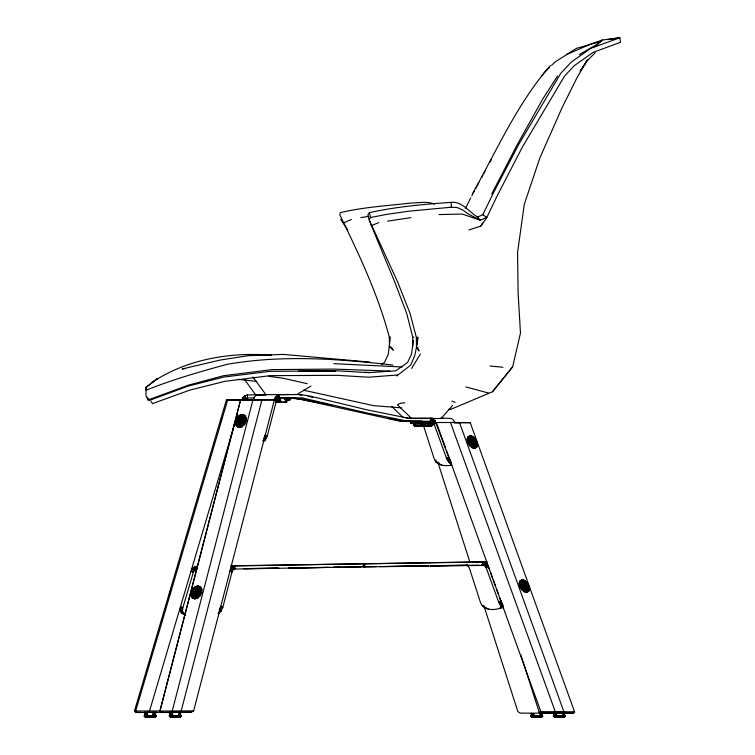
<?xml version="1.0" encoding="UTF-8"?>
<svg xmlns="http://www.w3.org/2000/svg" width="755" height="755" viewBox="0 0 755 755"><rect width="100%" height="100%" fill="white"/><g stroke="black" fill="none" stroke-linecap="round" stroke-linejoin="round"><path stroke-width="1.13" d="M277.5 398.027L277.5 399.395L280.039 399.357L281.417 402.302L286.551 402.217L287.815 397.942L289.137 397.828L289.137 399.197L287.315 399.235L289.137 399.197L289.137 397.828M279.123 397.828L277.632 397.942C278.048 400.556 273.829 405.765 277.349 399.235L279.123 399.197L279.123 397.828L278.925 399.197L274.442 399.716L193.648 710.861L191.175 712.305L161.07 712.522L159.918 711.05L240.562 399.999L274.405 399.857L240.562 399.999M424.131 425.829L415.401 425.905L413.419 422.96L413.419 421.677L410.918 421.63L410.918 422.998L414.769 423.036L415.977 425.98L424.282 425.858L422.026 425.943L420.271 422.989L418.563 422.998L418.563 421.63L421.054 421.677L421.054 422.96L423.036 425.905C423.64 426.971 437.551 426.122 432.407 422.828L430.529 425.82L433.379 422.838L431.926 425.858L422.177 425.971L420.478 423.026L418.563 422.998L419.11 421.611L421.054 422.96L420.271 422.989L423.036 425.905L422.177 425.971L420.478 423.026L418.563 422.998L422.413 423.036L423.621 425.98L425.556 423.026L421.252 423.064L418.563 421.63L418.827 423.045L422.413 423.036L422.177 425.971L431.775 425.829L433.379 422.838M418.827 423.045L418.827 421.677L435.286 421.488L413.419 421.677M284.588 397.743L289.92 397.923L290.515 399.338L289.514 400.056L287.079 399.99L285.522 397.781L286.994 397.838L286.966 399.235L286.041 399.952L284.588 397.743L285.522 397.781L285.277 399.914L284.456 399.131L284.437 397.734L290.6 397.942L290.515 399.338L289.618 400.065L287.079 399.99L285.381 399.923L284.437 397.734L290.6 397.942L289.618 400.065L285.277 399.914L284.437 397.734M286.966 399.235L284.456 399.131L285.758 399.923L285.116 397.743L284.456 399.131L286.692 399.952L286.438 397.781L289.514 397.885C291.892 401.839 282.285 399.329 287.079 399.99L290.515 399.338L289.146 400.056L289.92 397.923M192.006 593.694L192.931 596.573L192.525 592.666L193.006 593.609L197.357 593.694L200.009 592.203L192.601 591.373L192.006 593.694L192.751 595.148L194.148 595.676L195.838 595.148L197.357 593.694L198.423 589.731L197.423 587.154L194.592 588.277L192.006 593.694L192.931 596.573L194.714 597.252L196.866 596.573L198.801 594.723L200.009 592.203L200.16 589.674L199.216 587.824L197.423 587.154L195.281 587.824L193.337 589.674L192.138 592.203L192.119 591.712L193.072 589.731L197.753 585.852L200.698 587.097L201.887 589.419L201.698 592.59L200.188 595.761L197.753 598.083L195.054 598.932L192.11 597.686L190.921 595.365L191.109 592.194L192.619 589.023L195.054 586.701L197.753 585.852L200.698 587.097C202.132 590.976 200.339 595.355 197.055 597.686L194.356 598.536L190.921 595.365L192.619 589.023L197.753 585.852L201.887 589.419L201 592.194L201.698 592.59L199.48 595.365L194.356 598.536L195.054 598.932L192.11 597.686L192.808 598.083L190.921 595.365L192.808 598.083M236.494 422.281L237.419 425.159L237.013 421.243L236.475 423.31L237.419 425.159L239.203 425.839L241.355 425.159L243.289 423.31L244.497 420.78L244.648 418.261L243.705 416.411L241.921 415.731C238.325 416.184 235.881 419.789 236.475 423.31L236.617 420.299L237.712 418.666L239.08 416.864L241.921 415.731L242.912 418.317L241.845 422.281L238.637 424.263L237.24 423.734L236.494 422.281L237.561 418.317L240.769 416.335L242.176 416.864L243.705 416.411L242.912 418.317L239.514 422.196L237.495 422.196L237.089 419.959L238.703 417.723L240.713 417.723L242.176 416.864L240.505 421.243L239.514 422.196L237.495 422.196L237.089 419.959L244.497 420.78L241.845 422.281L239.514 422.196L238.703 417.723M290.6 397.942L288.854 400.027L288.004 399.235L288.051 397.838L289.514 397.885L287.825 399.99L285.116 399.15L286.438 397.781M288.599 397.885L289.854 399.329L288.212 400.027L288.599 397.885L289.514 397.885L285.522 397.781M196.63 591.373L197.678 588.277L196.224 589.136L193.006 593.609L194.148 595.676L196.866 596.573L195.026 593.609L198.423 589.731L199.216 587.824L197.678 588.277L196.281 587.749L193.214 590.08L192.119 591.712L191.987 594.723L192.601 591.373L193.006 593.609L195.026 593.609L196.63 591.373L196.281 587.749L193.072 589.731L192.138 592.203M241.119 419.959L240.769 416.335L239.769 416.411L237.825 418.261L236.626 420.78L237.089 419.959M275.886 400.405L276.557 402.377L277.151 402.358L278 397.885L279.463 397.942L279.378 399.338L277.293 400.027L277.793 397.885L279.095 397.923L278.463 400.065L276.179 399.99M472.573 440.873L472.281 437.4L470.96 436.89L469.487 437.551L468.883 439.363C469.082 442.59 471.101 446.092 474.47 446.752L475.933 446.092C477.689 442.911 475.914 438.164 472.281 437.4L469.487 437.551L475.216 443.393L475.971 443.053L476.065 440.873L474.414 438.693L470.96 436.89L473.262 442.137L474.225 443.053L475.971 443.053L475.933 446.092L476.669 443.204L476.065 440.873L472.573 440.873L469.299 441.826L475.037 445.139L476.188 444.62L476.282 442.137L476.188 444.62L474.47 446.752L475.971 443.053L476.065 440.873L476.339 441.269L476.547 444.289L475.291 439.334L472.281 437.4M474.225 443.053L474.414 438.693L471.129 437.919L470.648 439.334L472.026 443.204L474.225 443.053L472.526 446.092L475.037 445.139L475.216 443.393L473.508 444.62L470.639 444.289L473.262 442.137L470.978 441.269L468.883 439.363L472.366 439.618L473.8 437.919L476.122 441.826L476.339 441.269L475.291 439.334L470.525 435.626L467.911 436.909L467.147 439.174C467.392 443.232 469.931 447.621 474.159 448.451L476.782 447.168L477.537 444.903C477.292 440.844 474.753 436.456 470.525 435.626L467.911 436.909C467.562 441.543 470.044 446.988 474.933 447.998L477.537 444.903L475.339 438.721L470.525 435.626L467.147 439.174L468.449 441.807L467.675 442.27L470.129 444.903L474.933 447.998L474.159 448.451L476.782 447.168L476.009 447.63L477.009 441.807L476.245 442.27L475.339 438.721L474.565 439.174M524.612 584.88L524.319 581.407L522.998 580.897L521.526 581.558L520.922 583.37C521.12 586.597 523.139 590.099 526.509 590.759L527.971 590.099C530.057 586.295 527.198 581.388 522.998 580.897L526.263 587.06L528.009 587.06L528.104 584.88L525.839 581.926L521.526 581.558L526.263 587.06L528.009 587.06L527.971 590.099L528.708 587.211L528.104 584.88L524.612 584.88L521.337 585.833L527.075 589.145L528.226 588.626L528.321 586.144L528.226 588.626L526.509 590.759L528.009 587.06L528.104 584.88L528.377 585.276L528.585 588.296L527.33 583.341L524.319 581.407L524.933 581.558M526.263 587.06L526.452 582.7L523.168 581.926L522.687 583.341L524.064 587.211L526.263 587.06L524.565 590.099L527.075 589.145L527.254 587.399L525.555 588.626L522.677 588.296L525.301 586.144L523.017 585.276L520.922 583.37L524.404 583.624L525.839 581.926L528.16 585.833L528.377 585.276L527.33 583.341L522.564 579.632L519.95 580.916L519.185 583.181C519.431 587.239 521.979 591.627 526.197 592.458L528.821 591.174L529.576 588.909C529.331 584.851 526.792 580.463 522.564 579.632L519.95 580.916C519.6 585.55 522.082 590.995 526.971 592.005L529.576 588.909L527.377 582.728L522.564 579.632L519.185 583.181L520.488 585.814L519.714 586.276L522.167 588.909L526.971 592.005L526.197 592.458L528.821 591.174L528.047 591.637L529.576 588.909L528.047 591.637M536.994 717.25L537.06 715.91L539.4 717.25L541.599 713.286M290.448 397.923L290.373 399.329L288.004 399.235M528.868 588.475L529.057 585.814L528.283 586.276L527.377 582.728L526.603 583.181M566.42 54.624L590.872 44.026L602.481 39.996L619.912 37.75L620.534 42.299L593.232 52.321L574.281 65.685L564.513 76.132L522.507 146.847L497.517 195.177L486.824 217.459L480.218 220.186L467.694 213.693L463.07 210.192L457.143 207.531L451.396 207.21L408.983 211.173L386.145 214.467L370.563 217.515L369.053 219.535L397.828 282.37L410.003 313.287L416.364 337.438L416.477 347.291L417.911 347.781L419.044 351.056L416.477 347.291L418.128 337.353L417.194 337.381L416.477 347.291L414.759 355.596L410.701 365.175L396.658 375.981M414.769 423.036L414.542 425.971L415.977 425.98L417.921 423.026L413.608 423.064L410.918 421.63L411.182 423.045L414.769 423.036L413.608 423.064L413.608 421.696L411.182 421.677L411.182 423.045L412.834 423.026L414.542 425.971L418.317 425.971L421.432 422.979L417.562 423.045L413.608 421.696L417.562 421.677L421.969 422.989L417.562 423.045L417.562 421.677M381.737 364.363L384.484 362.419L388.296 354.274L390.382 337.145L389.316 337.23C378.113 294.629 359.05 254.265 339.759 214.807L340.382 212.636C363.476 207.106 387.362 205.747 410.899 203.076C418.704 203.01 427.019 200.962 434.484 204.086M148.527 398.81L149.358 400.452L187.731 386.239L223.622 377.075L269.969 371.347L337.636 370.847L368.525 372.649L395.752 370.837L407.615 362.419L411.475 354.274L413.372 340.297M183.484 614.079L182.446 611.399L182.87 607.709L180.653 606.595L180.228 610.285L181.266 612.966L185.702 615.023M231.124 437.098L231.332 435.248M171.234 589.023L169.705 592.194L169.309 595.365L170.271 592.194M466.241 565.099L467.496 565.438L469.346 567.949L480.322 602.046C482.992 610.682 493.864 610.531 500.829 608.03L501.273 604.878M423.111 425.895L420.931 425.933L421.432 422.979M433.304 421.554L433.304 422.923L429.066 422.979L425.962 425.971L425.556 423.026L421.252 423.064L421.252 421.696L425.207 423.045L432.011 422.932L429.066 422.979L428.566 425.933L432.011 422.932L433.587 422.875L430.756 425.895L432.011 422.932L433.587 422.875M193.006 593.609L192.751 595.148L194.714 597.252L193.922 593.958L195.838 595.148L198.801 594.723L196.007 592.666L198.31 591.712L200.16 589.674L196.706 590.08L194.592 588.277M237.495 422.196L237.24 423.734L239.203 425.839L237.495 422.196L240.713 417.723L239.08 416.864L237.561 418.317L236.626 420.78M500.027 598.668L540.844 711.663L543.374 713.107L563.523 713.079L563.853 711.569L459.484 422.489L436.39 422.526L445.601 448.008M191.364 593.977L191.109 592.194L191.808 592.59L192.619 589.023L193.327 589.419L195.054 586.701L197.555 586.531M448.319 409.436L450.669 409.418L492.477 391.76L512.636 366.826L520.478 333.087L518.109 293.195L517.562 252.566L524.272 204.322L539.91 157.814L562.06 107.729L576.905 77.907L587.711 59.588L580.151 71.272L586.475 61.438L595.28 52.727M502.934 605.34L503.425 608.256L500.622 605.642L498.64 602.046L486.277 567.949L484.2 565.438L363.212 566.892L363.929 563.815L487.173 561.937M287.06 400.225L286.551 402.217L283.993 402.255M161.07 712.522L159.928 711.012L240.59 400.093M252.963 399.82L172.291 710.776L172.47 712.276L191.175 712.305M261.976 399.782L181.238 710.738L180.219 712.239M218.252 613.843L221.073 611.106L222.81 607.388L231.945 572.167L234.956 565.995L232.87 566.646L231.124 568.43L229.992 571.054L231.945 572.167M263.41 441.817L265.534 439.759L267.27 436.041L276.405 400.829L279.407 394.657L289.41 394.488M458.908 422.772L454.425 422.611M163.457 712.342L136.655 712.522L135.607 712.446L134.465 711.012L226.415 399.999L241.675 399.801M245.186 400.112L227.632 400.093L135.645 711.05L136.655 712.522M237.363 414.873L149.065 712.588M182.87 607.709L193.289 572.488L196.706 566.316L194.337 566.967L192.355 568.741L191.072 571.375L193.289 572.488M220.677 421.828L221.64 418.657M278 397.885L279.463 397.942L279.02 399.329L278.208 400.056L276.349 399.99L277.434 400.027L279.095 397.923M468.685 436.456L467.921 438.721L470.129 444.903L469.355 445.365L472.498 447.168L471.724 447.63L474.933 447.998M159.918 711.05L193.648 710.861M276.188 402.217L277.349 399.235L275.764 400.745M152.887 712.409L152.406 717.25L155.322 715.91L155.285 712.409M411.466 421.611L410.918 422.998L412.834 423.026L414.382 425.943L415.401 425.905L412.626 422.989L410.918 422.998L413.419 422.96L411.466 421.611L411.475 422.979L413.419 422.96M253.057 400.027L254.19 397.404L255.936 395.62L258.021 394.969L266.024 394.837M155.143 717.25L156.342 715.91L144.111 715.91L145.338 717.25L155.143 717.25L155.69 712.409L152.972 717.25L150.632 715.91L150.566 717.25L147.518 715.91L147.48 712.409M180.209 717.25L181.408 715.91L169.177 715.91L170.404 717.25L180.209 717.25L180.747 712.409L178.038 717.25L175.698 715.91L175.632 717.25L172.584 715.91L172.546 712.409M541.571 717.25L542.769 715.91L530.538 715.91L531.765 717.25L541.571 717.25L542.128 713.579M564.259 717.25L565.467 715.91L553.226 715.91L554.463 717.25L564.259 717.25L564.806 712.409L562.097 717.25L559.757 715.91L559.691 717.25L556.643 715.91L556.595 712.409M264.005 437.721L265.307 434.927L267.27 436.041M222.81 607.388L220.856 606.274L219.12 609.993L221.073 611.106L218.082 612.994M502.452 605.548L500.14 607.766L502.726 606.756L500.829 608.03L501.679 606.246M191.808 592.59L192.818 590.476M221.451 418.657L220.422 420.771L221.215 421.177M412.768 346.592L412.74 337.23L406.728 313.514L395.016 282.663L370.12 222.631L367.855 214.807L369.431 212.636C396.262 206.681 423.838 204.275 451.216 202.359C462.409 201.17 468.883 212.117 477.594 217.015L482.832 214.703L493.487 192.761L518.685 144.498L560.776 73.292L571.233 62.118L590.75 48.358L619.912 37.75L607.681 39.637M468.921 229.945L480.888 226.075L482.445 222.989M465.382 208.437L470.743 197.98M471.818 195.894L472.894 193.799M491.722 193.969L517.156 144.847L542.477 99.481L557.586 75.953M472.3 193.969C496.847 150.443 517.25 103.35 550.442 65.487M473.432 192.761L474.536 190.704M475.65 188.646L478.981 182.493M481.756 177.359L482.87 175.302M483.983 173.244L485.097 171.196M490.089 161.947L491.203 159.9M476.009 447.63L477.537 444.903L476.773 445.365M411.635 368.449L420.403 354.057M541.675 76.246L542.939 74.273M480.888 226.075L486.824 217.459L482.832 214.703M434.134 424.15L436.277 422.866L433.285 422.63L434.889 420.403L432.898 418.78L430.577 418.232L430.624 421.299L433.285 422.63L434.134 424.15L446.498 458.238L448.479 461.843L451.282 464.457L450.622 460.559L448.64 456.964L434.889 420.403M155.322 715.91L154.322 717.25L156.342 715.91M180.341 712.409L180.388 715.91L179.388 717.25L181.408 715.91M564.419 713.579L564.447 715.91L563.447 717.25L565.467 715.91M276.085 400.405L277.151 402.358L278.944 402.33L280.728 400.075M543.374 713.107L572.375 713.324L573.423 713.239L574.574 711.805L470.233 422.677L459.484 422.489M500.829 608.03L502.726 605.661M492.477 391.76L512.636 366.826M155.728 715.91L154.643 717.25L153.643 715.91L153.595 712.409M180.794 715.91L179.709 717.25L178.699 715.91L178.661 712.409M542.156 715.91L541.071 717.25L540.07 715.91L540.042 713.579M564.853 715.91L563.768 717.25L562.758 715.91L562.72 712.409M280.039 399.357L278.689 398.008L277.5 399.395L280.039 399.357L280.039 398.074L275.349 398.055M452.594 405.482L441.109 418.487L413.004 418.487M277.104 399.206L275.575 397.083L278.17 398.111L279.454 397.715L279.407 394.657L277.321 395.309L275.575 397.083L274.442 399.716L276.405 400.829M543.562 73.292L549.206 67.705M551.631 65.317L554.849 62.118L576.433 48.358L599.876 41.704M238.627 417.232L242.242 414.438L245.186 415.684L246.375 418.006L246.187 421.177L244.677 424.338L242.242 426.66L239.543 427.509L236.598 426.264L235.409 423.942L235.598 420.771L237.117 417.6L239.543 415.288L242.242 414.438L245.186 415.684C246.621 419.553 244.828 423.942 241.543 426.264L238.844 427.113L236.598 426.264L239.543 427.509L235.409 423.942L237.117 417.6L242.242 414.438L246.375 418.006L245.488 420.771L246.187 421.177L243.978 423.942L238.844 427.113L242.242 426.66L241.543 426.264L244.677 424.338L243.978 423.942L245.677 417.6L244.488 415.288L239.543 415.288L237.816 418.006L237.117 417.6L236.296 421.177L235.598 420.771L235.985 423.451M266.166 394.695L247.385 394.969L245.026 395.62L243.044 397.404L241.751 400.027L244.762 399.527L247.432 398.036L254.473 397.932M594.808 46.744L602.481 39.996L597.62 44.026L579.293 54.624M420.931 425.933L422.649 424.433M151.151 382.983C186.221 359.229 229.926 351.849 271.583 355.256M542.769 715.91L540.75 717.25L541.75 715.91L541.722 713.579M263.533 441.014L265.534 439.759L265.307 434.927M296.762 394.62L310.966 386.041M450.622 460.559L448.479 461.843L448.64 456.964L446.498 458.238L451.282 464.457M482.719 562.041L484.2 565.438L485.04 562.588L485.427 566.439L487.041 564.212L488.428 566.675L486.277 567.949L487.041 564.212L485.04 562.588L482.719 562.041L482.775 565.099M472.196 436.909L472.96 436.447L474.036 438.268M180.388 715.91L177.472 717.25L178.001 715.91L174.981 717.25L174.886 715.91L172.574 717.25L169.743 712.409L170.404 717.25M564.447 715.91L561.531 717.25L562.06 715.91L559.04 717.25L558.945 715.91L556.633 717.25L554.34 713.286M152.935 715.91L149.915 717.25L149.82 715.91L147.508 717.25L144.686 712.409L145.338 717.25M344.101 222.631L351.405 219.431M392.94 365.061C337.995 358.738 282.049 354.746 227.246 364.297C199.839 371.696 172.527 379.642 146.13 390.184L145.998 387.391L157.427 378.529L145.998 387.391L145.989 395.695L148.008 399.961L188.495 385.135L223.593 375.697L271.819 369.62L333.465 369.082L389.92 371.064M371.573 225.509L378.755 222.64M521.79 580.085L520.723 580.463L519.959 582.728L522.167 588.909L521.394 589.372L524.536 591.174L523.762 591.637L526.971 592.005M262.655 440.741L265.534 439.759L263.57 438.646M219.158 611.758L221.073 611.106L220.856 606.274M229.992 571.054L232.644 570.553L231.124 568.43L233.72 569.459L235.003 569.062L234.956 565.995M191.072 571.375L194.082 570.865L192.355 568.741L195.3 569.78L196.753 569.374L196.706 566.316M360.871 217.582L368.77 216.355M387.617 221.13L410.928 217.648M185.541 368.516L182.125 368.987L220.167 360.059L248.348 355.68L283.276 354.397L369.893 362.107M194.356 598.536L197.753 598.083L197.055 597.686L200.188 595.761L199.48 595.365L201.189 589.023L199.999 586.701M404.888 402.811L400.32 403.255L397.441 404.812L411.626 418.487M412.74 337.23L413.664 337.145M397.555 374.99L368.544 377.217L337.334 375.339L270.328 375.641L225.018 381.303L189.892 390.08L152.435 403.651L151.057 401.282M470.233 422.677L454.387 422.8M416.364 337.438L417.194 337.381M417.562 423.045L418.317 425.971M433.304 422.923L429.614 421.62L429.614 422.989L425.207 421.677L425.556 423.026M573.394 711.852L574.574 711.805L540.844 711.663M415.401 425.905L414.382 425.943L412.834 423.026M287.815 399.225L288.778 399.197L288.778 397.828M421.252 423.064L422.413 423.036M340.326 567.231L333.163 567.335M384.918 566.524L428.491 565.873M277.472 394.648L279.756 394.601M275.226 397.743L302.094 397.857L366.685 412.891L407.294 421.101L430.624 421.299M275.018 398.055L287.815 397.942L289.137 399.197M276.349 399.404L280.199 399.348M281.445 402.292L277.151 402.358L281.417 402.302L278.321 399.386L276.613 399.414M407.87 421.498L421.922 421.309M231.162 566.014L486.409 561.748M231.209 569.081L376.084 566.627M379.595 566.571L423.432 565.873M430.435 565.75L467.789 565.117M481.794 564.882L484.125 564.844M180.653 606.595L182.446 611.399L181.266 612.966L183.484 613.909L185.607 613.872M160.136 711.002L134.465 711.012M135.607 712.446L141.119 712.352M277.67 397.545L280.303 397.545M276.557 402.377L277.311 402.368L275.764 399.423L279.218 402.339L285.9 402.226M432.86 418.166L406.133 418.1M440.995 418.043L451.443 418.468L453.444 420.082L454.831 422.555M422.451 421.375L404.661 421.101L388.013 418.166L401.943 421.101M429.425 421.271L435.229 421.186M425.207 423.045L429.066 422.979M423.376 425.244L434.002 458.238C436.305 466.165 445.233 466.118 451.924 465.231M230.803 565.806L361.211 563.815M244.563 568.619L277.34 568.128M289.052 567.958L327.679 567.383M333.531 567.288L361.258 566.873M430.841 565.835L479 565.117M481.35 565.08L487.22 564.995M243.789 568.675L279.067 568.147M288.476 568.005L329.633 567.392M161.051 712.446L172.47 712.276M439.023 214.571L462.211 214.061L480.218 220.186L477.594 217.015M280.199 398.989L277.028 398.017L277.028 399.386L280.247 399.338M434.153 422.809L432.407 422.828L432.407 421.545M520.818 654.821L539.127 711.974L542.534 711.946M421.054 422.96L419.119 422.979L419.11 421.611M277.028 399.386L279.378 399.338L278.982 397.923L277.793 397.885L278.906 399.329L278.133 400.056L277.934 399.291L276.415 399.235M413.608 423.064L417.921 423.026M484.078 606.322L517.892 711.663L520.365 713.107L550.489 713.239L540.212 713.088M298.527 371.082L335.73 371.064M295.205 394.62L255.445 394.62L244.677 379.708M407.662 418.487L410.88 418.487M196.224 589.136L194.205 589.136L193.214 590.08M144.063 712.409L156.304 712.409M169.129 712.409L181.37 712.409M553.188 712.409L565.429 712.409M563.523 713.079L573.423 713.239M286.994 397.838L289.514 397.885M279.463 397.942L278.906 399.329L277.736 399.291M286.419 399.187L288.552 399.291M333.87 363.674L402.075 366.968M287.325 397.564L303.538 399.301M286.994 397.668L300.924 399.301L399.31 421.101L410.522 421.498M364.731 372.319L369.365 372.517M294.931 394.459L302.415 394.818L310.918 396.318L367.364 409.908L407.615 418.053M406.954 418.27L410.475 418.44M226.415 399.999L227.632 400.093M401.632 407.842L373.734 405.68L303.623 390.203M490.07 365.996L502.953 367.26M238.052 379.359L256.775 381.369M268.808 376.339L282.266 378.066L307.191 383.691M299.773 394.818L301.906 395.195M291.251 397.47L331.69 405.275L305.813 399.791M308.304 396.318L312.768 397.413M465.882 386.966L488.372 392.996M441.26 417.921L443.308 418.468M435.928 459.889L435.946 461.843L438.863 462.645M484.21 606.18L482.266 605.642L488.447 609.181M469.752 436.079L471.375 436.626M522.602 580.359L524.234 580.916L524.999 580.453L526.075 582.275M451.886 401.103L455.123 402.292M554.208 712.409L554.255 715.91L557.19 717.25L556.643 715.91M531.529 713.579L531.558 715.91L534.502 717.25L533.917 713.579M170.158 712.409L170.196 715.91L173.14 717.25L172.584 715.91M145.092 712.409L145.13 715.91L148.074 717.25L147.518 715.91M277.066 398.319L278.925 399.197M389.476 346.592L391.279 347.451L393.28 350.16L389.476 346.592L389.316 337.23M169.705 592.194L170.488 592.59M435.946 461.843L442.128 465.382M553.226 715.91L555.284 717.25L554.255 715.91M530.538 715.91L532.586 717.25L531.558 715.91M169.177 715.91L171.225 717.25L170.196 715.91M144.111 715.91L146.159 717.25L145.13 715.91M277.632 397.942L279.123 399.197L278.925 397.828M474.414 438.693L475.376 439.618M526.452 582.7L527.424 583.624M391.769 406.426L403.34 417.685M185.05 614.296L182.446 611.399L180.228 610.285L183.484 613.909M276.028 400.905L277.311 402.368M553.821 713.579L553.849 715.91L554.953 717.25L555.935 715.91L555.906 713.579M531.124 713.579L531.152 715.91L532.266 717.25L533.247 715.91L533.219 713.579M169.79 715.91L170.894 717.25L171.876 715.91L171.838 712.409M144.724 715.91L145.838 717.25L146.819 715.91L146.772 712.409M244.762 399.527L243.044 397.404L245.979 398.432L245.026 395.62M503.425 608.256L498.64 602.046L500.782 600.772L488.428 566.675M472.668 438.693L475.971 443.053M524.706 582.7L528.009 587.06M252.897 376.915L265.845 394.62M340.788 219.535L347.829 230.067M539.929 713.286L541.75 715.91L538.834 717.25L539.363 715.91L536.343 717.25L536.248 715.91L533.936 717.25L531.643 713.286M555.774 713.041L450.461 422.451M239.514 422.196L241.355 425.159L238.637 424.263L238.41 422.536L240.326 423.734L243.289 423.31L240.505 421.243L242.799 420.299L244.648 418.261L241.194 418.666L240.713 417.723M553.849 715.91L554.463 717.25M531.152 715.91L531.765 717.25M430.577 418.232L432.049 421.63L432.898 418.78L433.285 422.63M446.394 450.225L489.221 568.76M490.42 572.082L492.42 577.622M493.223 579.831L495.223 585.37M496.422 588.702L498.423 594.232M194.337 566.967L195.3 569.78M277.953 399.376L278.944 402.33M438.042 462.872L470.054 562.617M277.321 395.309L278.17 398.111M278.321 399.386L279.218 402.339M232.87 566.646L233.72 569.459M539.127 711.974L539.504 713.39M369.431 212.636L370.563 217.515M147.489 397.196L148.008 399.961M194.611 591.373L195.026 593.609M451.216 202.359L451.396 207.21M364.74 563.806L364.788 566.863L363.929 563.815L363.986 566.873M363.164 563.834L363.212 566.892M247.385 394.969L247.432 398.036M278.689 398.008L278.708 399.376M500.782 600.772L500.622 605.642L502.773 604.368L500.782 600.772M279.378 399.338L278.208 400.056L279.378 399.338M236.107 424.338L235.409 423.942L237.296 426.66L236.107 424.338"/></g></svg>
